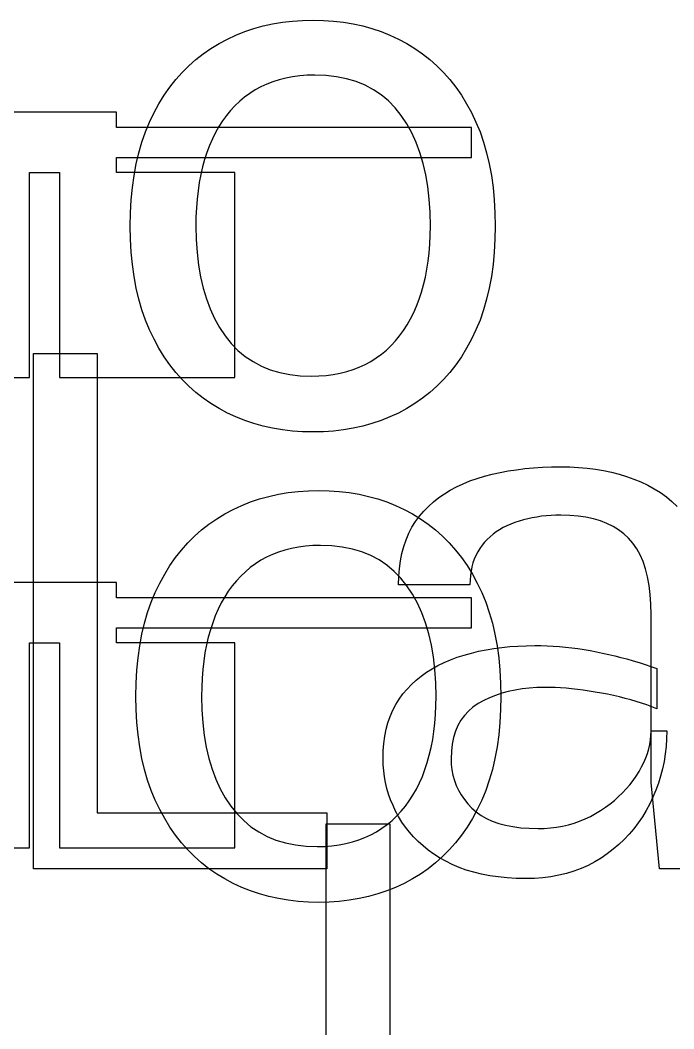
# Model space of a CAD drawing. Header units: millimetres. Extents: x -9.5 to 46, y -0.8 to 34.7.
# Drawn here: x 7.65 to 17.22, y 17.65 to 32.4 of the extents above; entities that cross this region are included whole.
import ezdxf

# ---------------------------------------------------------------- set-up
doc = ezdxf.new("R2010")
doc.units = ezdxf.units.MM
doc.layers.get('0').update_dxf_attribs({"linetype": 'CONTINUOUS'})

msp = doc.modelspace()

# ---------------------------------------------------------------- linework, layer by layer
for p, q in [((11.075, 32.281), (11.211, 32.319)), ((11.211, 32.319), (11.35, 32.349)), ((11.35, 32.349), (11.493, 32.373)), ((11.493, 32.373), (11.639, 32.391)), ((11.639, 32.391), (11.789, 32.401)), ((11.789, 32.401), (11.942, 32.404)), ((11.942, 32.404), (11.942, 32.404)), ((11.942, 32.404), (12.094, 32.401)), ((12.094, 32.401), (12.242, 32.391)), ((12.242, 32.391), (12.388, 32.373)), ((12.388, 32.373), (12.53, 32.349)), ((12.53, 32.349), (12.669, 32.319)), ((12.669, 32.319), (12.804, 32.281)), ((10.687, 32.127), (10.813, 32.185)), ((10.813, 32.185), (10.942, 32.237)), ((10.942, 32.237), (11.075, 32.281)), ((12.804, 32.281), (12.936, 32.237)), ((12.936, 32.237), (13.065, 32.185)), ((13.065, 32.185), (13.191, 32.127)), ((10.447, 31.991), (10.565, 32.062)), ((10.565, 32.062), (10.687, 32.127)), ((13.191, 32.127), (13.313, 32.062)), ((13.313, 32.062), (13.431, 31.991)), ((10.226, 31.828), (10.334, 31.912)), ((10.334, 31.912), (10.447, 31.991)), ((13.431, 31.991), (13.544, 31.912)), ((13.544, 31.912), (13.651, 31.828)), ((10.026, 31.638), (10.123, 31.736)), ((10.123, 31.736), (10.226, 31.828)), ((13.651, 31.828), (13.754, 31.736)), ((13.754, 31.736), (13.851, 31.638)), ((9.933, 31.534), (10.026, 31.638)), ((11.747, 31.59), (11.643, 31.576)), ((11.855, 31.598), (11.747, 31.59)), ((11.966, 31.6), (11.855, 31.598)), ((12.13, 31.594), (11.966, 31.6)), ((11.966, 31.6), (11.966, 31.6)), ((12.285, 31.577), (12.13, 31.594)), ((12.433, 31.547), (12.285, 31.577)), ((13.851, 31.638), (13.944, 31.534)), ((9.846, 31.423), (9.933, 31.534)), ((11.263, 31.469), (11.177, 31.429)), ((11.353, 31.504), (11.263, 31.469)), ((11.446, 31.533), (11.353, 31.504)), ((11.543, 31.557), (11.446, 31.533)), ((11.643, 31.576), (11.543, 31.557)), ((12.572, 31.506), (12.433, 31.547)), ((12.702, 31.452), (12.572, 31.506)), ((12.825, 31.387), (12.702, 31.452)), ((13.944, 31.534), (14.031, 31.423)), ((9.686, 31.182), (9.763, 31.306)), ((9.763, 31.306), (9.846, 31.423)), ((11.015, 31.333), (10.939, 31.278)), ((11.094, 31.384), (11.015, 31.333)), ((11.177, 31.429), (11.094, 31.384)), ((12.939, 31.311), (12.825, 31.387)), ((13.045, 31.222), (12.939, 31.311)), ((14.031, 31.423), (14.113, 31.306)), ((14.113, 31.306), (14.189, 31.182)), ((9.614, 31.051), (9.686, 31.182)), ((10.799, 31.152), (10.735, 31.083)), ((10.868, 31.217), (10.799, 31.152)), ((10.939, 31.278), (10.868, 31.217)), ((13.143, 31.122), (13.045, 31.222)), ((14.189, 31.182), (14.261, 31.051)), ((9.064, 31.057), (5.195, 31.057)), ((9.064, 30.836), (9.064, 31.057)), ((9.548, 30.914), (9.614, 31.051)), ((10.674, 31.009), (10.617, 30.931)), ((10.735, 31.083), (10.674, 31.009)), ((13.232, 31.009), (13.143, 31.122)), ((13.313, 30.887), (13.232, 31.009)), ((14.261, 31.051), (14.326, 30.914)), ((9.489, 30.771), (9.548, 30.914)), ((10.564, 30.848), (10.515, 30.76)), ((10.617, 30.931), (10.564, 30.848)), ((13.385, 30.755), (13.313, 30.887)), ((14.326, 30.914), (14.385, 30.771)), ((14.26, 30.836), (9.064, 30.836)), ((9.436, 30.621), (9.489, 30.771)), ((10.515, 30.76), (10.469, 30.668)), ((13.449, 30.615), (13.385, 30.755)), ((14.26, 30.396), (14.26, 30.836)), ((14.385, 30.771), (14.437, 30.621)), ((9.391, 30.465), (9.436, 30.621)), ((10.427, 30.571), (10.389, 30.47)), ((10.469, 30.668), (10.427, 30.571)), ((13.505, 30.467), (13.449, 30.615)), ((14.437, 30.621), (14.482, 30.465)), ((9.353, 30.302), (9.391, 30.465)), ((10.389, 30.47), (10.355, 30.366)), ((13.551, 30.309), (13.505, 30.467)), ((14.482, 30.465), (14.52, 30.302)), ((9.064, 30.176), (9.064, 30.396)), ((9.064, 30.396), (14.26, 30.396)), ((9.322, 30.133), (9.353, 30.302)), ((10.324, 30.257), (10.298, 30.145)), ((10.355, 30.366), (10.324, 30.257)), ((13.59, 30.143), (13.551, 30.309)), ((14.52, 30.302), (14.551, 30.133)), ((7.79, 27.176), (7.79, 30.176)), ((7.79, 30.176), (8.23, 30.176)), ((8.23, 30.176), (8.23, 27.176)), ((10.796, 30.176), (9.064, 30.176)), ((9.297, 29.957), (9.322, 30.133)), ((10.298, 30.145), (10.276, 30.029)), ((10.796, 27.176), (10.796, 30.176)), ((13.62, 29.969), (13.59, 30.143)), ((14.551, 30.133), (14.575, 29.957)), ((9.28, 29.775), (9.297, 29.957)), ((10.276, 30.029), (10.258, 29.909)), ((13.641, 29.785), (13.62, 29.969)), ((14.575, 29.957), (14.592, 29.775)), ((10.258, 29.909), (10.244, 29.786)), ((9.269, 29.587), (9.28, 29.775)), ((10.244, 29.786), (10.234, 29.658)), ((13.654, 29.593), (13.641, 29.785)), ((14.592, 29.775), (14.602, 29.587)), ((9.266, 29.392), (9.269, 29.587)), ((10.228, 29.527), (10.226, 29.392)), ((10.234, 29.658), (10.228, 29.527)), ((13.658, 29.392), (13.654, 29.593)), ((14.602, 29.587), (14.606, 29.392)), ((9.269, 29.199), (9.266, 29.392)), ((9.266, 29.392), (9.266, 29.392)), ((10.226, 29.392), (10.226, 29.392)), ((10.226, 29.392), (10.23, 29.194)), ((13.656, 29.258), (13.658, 29.392)), ((13.658, 29.392), (13.658, 29.392)), ((14.606, 29.392), (14.602, 29.199)), ((14.606, 29.392), (14.606, 29.392)), ((13.65, 29.128), (13.656, 29.258)), ((9.28, 29.011), (9.269, 29.199)), ((10.23, 29.194), (10.243, 29.004)), ((13.64, 29.002), (13.65, 29.128)), ((14.602, 29.199), (14.592, 29.011)), ((9.297, 28.83), (9.28, 29.011)), ((10.243, 29.004), (10.264, 28.822)), ((13.626, 28.88), (13.64, 29.002)), ((14.592, 29.011), (14.575, 28.83)), ((9.322, 28.655), (9.297, 28.83)), ((10.264, 28.822), (10.295, 28.649)), ((13.608, 28.761), (13.626, 28.88)), ((14.575, 28.83), (14.551, 28.655)), ((9.353, 28.486), (9.322, 28.655)), ((10.295, 28.649), (10.333, 28.484)), ((13.559, 28.534), (13.586, 28.646)), ((13.586, 28.646), (13.608, 28.761)), ((14.551, 28.655), (14.52, 28.486)), ((9.391, 28.324), (9.353, 28.486)), ((10.333, 28.484), (10.38, 28.328)), ((13.529, 28.426), (13.559, 28.534)), ((14.52, 28.486), (14.482, 28.324)), ((13.495, 28.322), (13.529, 28.426)), ((9.436, 28.167), (9.391, 28.324)), ((10.38, 28.328), (10.436, 28.18)), ((13.415, 28.126), (13.457, 28.222)), ((13.457, 28.222), (13.495, 28.322)), ((14.482, 28.324), (14.437, 28.167)), ((9.489, 28.017), (9.436, 28.167)), ((10.436, 28.18), (10.5, 28.041)), ((10.5, 28.041), (10.573, 27.91)), ((13.369, 28.034), (13.415, 28.126)), ((14.437, 28.167), (14.385, 28.017)), ((9.548, 27.874), (9.489, 28.017)), ((10.573, 27.91), (10.655, 27.787)), ((13.266, 27.865), (13.319, 27.947)), ((13.319, 27.947), (13.369, 28.034)), ((14.385, 28.017), (14.326, 27.874)), ((9.614, 27.736), (9.548, 27.874)), ((10.655, 27.787), (10.745, 27.675)), ((13.148, 27.713), (13.209, 27.786)), ((13.209, 27.786), (13.266, 27.865)), ((14.326, 27.874), (14.261, 27.736)), ((9.686, 27.605), (9.614, 27.736)), ((9.763, 27.481), (9.686, 27.605)), ((10.745, 27.675), (10.843, 27.574)), ((13.014, 27.579), (13.083, 27.644)), ((13.083, 27.644), (13.148, 27.713)), ((14.189, 27.605), (14.113, 27.481)), ((14.261, 27.736), (14.189, 27.605)), ((7.848, 27.527), (8.784, 27.527)), ((7.848, 19.991), (7.848, 27.527)), ((7.848, 27.527), (7.848, 27.527)), ((8.784, 27.527), (8.784, 20.807)), ((9.846, 27.363), (9.763, 27.481)), ((10.843, 27.574), (10.949, 27.486)), ((10.949, 27.486), (11.063, 27.409)), ((12.786, 27.412), (12.866, 27.463)), ((12.866, 27.463), (12.942, 27.519)), ((12.942, 27.519), (13.014, 27.579)), ((14.113, 27.481), (14.031, 27.363)), ((9.933, 27.251), (9.846, 27.363)), ((11.063, 27.409), (11.185, 27.344)), ((11.185, 27.344), (11.315, 27.291)), ((12.527, 27.292), (12.617, 27.327)), ((12.617, 27.327), (12.703, 27.367)), ((12.703, 27.367), (12.786, 27.412)), ((14.031, 27.363), (13.944, 27.251)), ((7.35, 27.176), (7.79, 27.176)), ((8.23, 27.176), (10.796, 27.176)), ((10.026, 27.147), (9.933, 27.251)), ((11.315, 27.291), (11.454, 27.249)), ((11.454, 27.249), (11.6, 27.22)), ((11.6, 27.22), (11.755, 27.202)), ((11.755, 27.202), (11.918, 27.196)), ((11.918, 27.196), (12.028, 27.199)), ((11.918, 27.196), (11.918, 27.196)), ((11.918, 27.196), (11.918, 27.196)), ((12.028, 27.199), (12.134, 27.207)), ((12.134, 27.207), (12.238, 27.22)), ((12.238, 27.22), (12.337, 27.239)), ((12.337, 27.239), (12.434, 27.263)), ((12.434, 27.263), (12.527, 27.292)), ((13.944, 27.251), (13.851, 27.147)), ((10.123, 27.049), (10.026, 27.147)), ((10.226, 26.957), (10.123, 27.049)), ((13.754, 27.049), (13.651, 26.957)), ((13.851, 27.147), (13.754, 27.049)), ((10.334, 26.872), (10.226, 26.957)), ((10.447, 26.794), (10.334, 26.872)), ((13.544, 26.872), (13.431, 26.794)), ((13.651, 26.957), (13.544, 26.872)), ((10.565, 26.722), (10.447, 26.794)), ((10.687, 26.657), (10.565, 26.722)), ((13.313, 26.722), (13.191, 26.657)), ((13.431, 26.794), (13.313, 26.722)), ((10.813, 26.599), (10.687, 26.657)), ((10.942, 26.548), (10.813, 26.599)), ((13.065, 26.599), (12.936, 26.548)), ((13.191, 26.657), (13.065, 26.599)), ((11.075, 26.503), (10.942, 26.548)), ((11.211, 26.466), (11.075, 26.503)), ((11.35, 26.435), (11.211, 26.466)), ((11.493, 26.411), (11.35, 26.435)), ((12.53, 26.435), (12.388, 26.411)), ((12.669, 26.466), (12.53, 26.435)), ((12.804, 26.503), (12.669, 26.466)), ((12.936, 26.548), (12.804, 26.503)), ((11.639, 26.394), (11.493, 26.411)), ((11.789, 26.384), (11.639, 26.394)), ((11.942, 26.38), (11.789, 26.384)), ((12.094, 26.384), (11.942, 26.38)), ((11.942, 26.38), (11.942, 26.38)), ((11.942, 26.38), (11.942, 26.38)), ((12.242, 26.394), (12.094, 26.384)), ((12.388, 26.411), (12.242, 26.394)), ((14.797, 25.809), (14.918, 25.828)), ((14.918, 25.828), (15.042, 25.844)), ((15.042, 25.844), (15.169, 25.856)), ((15.169, 25.856), (15.3, 25.864)), ((15.3, 25.864), (15.433, 25.869)), ((15.433, 25.869), (15.57, 25.871)), ((15.57, 25.871), (15.57, 25.871)), ((15.57, 25.871), (15.7, 25.869)), ((15.7, 25.869), (15.828, 25.862)), ((15.828, 25.862), (15.952, 25.851)), ((15.952, 25.851), (16.074, 25.835)), ((16.074, 25.835), (16.192, 25.816)), ((14.238, 25.664), (14.343, 25.7)), ((14.343, 25.7), (14.452, 25.732)), ((14.452, 25.732), (14.564, 25.762)), ((14.564, 25.762), (14.679, 25.787)), ((14.679, 25.787), (14.797, 25.809)), ((16.192, 25.816), (16.308, 25.791)), ((16.308, 25.791), (16.42, 25.762)), ((16.42, 25.762), (16.53, 25.729)), ((16.53, 25.729), (16.636, 25.691)), ((16.636, 25.691), (16.74, 25.649)), ((13.863, 25.477), (13.95, 25.53)), ((13.95, 25.53), (14.041, 25.579)), ((14.041, 25.579), (14.137, 25.623)), ((14.137, 25.623), (14.238, 25.664)), ((16.74, 25.649), (16.839, 25.602)), ((16.839, 25.602), (16.935, 25.55)), ((16.935, 25.55), (17.026, 25.492)), ((11.026, 25.356), (11.159, 25.4)), ((11.159, 25.4), (11.295, 25.438)), ((11.295, 25.438), (11.434, 25.469)), ((11.434, 25.469), (11.577, 25.493)), ((11.577, 25.493), (11.723, 25.51)), ((11.723, 25.51), (11.873, 25.52)), ((11.873, 25.52), (12.026, 25.523)), ((12.026, 25.523), (12.026, 25.523)), ((12.026, 25.523), (12.178, 25.52)), ((12.178, 25.52), (12.326, 25.51)), ((12.326, 25.51), (12.472, 25.493)), ((12.472, 25.493), (12.614, 25.469)), ((12.614, 25.469), (12.753, 25.438)), ((12.753, 25.438), (12.888, 25.4)), ((12.888, 25.4), (13.02, 25.356)), ((13.704, 25.358), (13.781, 25.419)), ((13.781, 25.419), (13.863, 25.477)), ((17.026, 25.492), (17.112, 25.43)), ((17.112, 25.43), (17.194, 25.362)), ((10.649, 25.181), (10.771, 25.246)), ((10.771, 25.246), (10.897, 25.304)), ((10.897, 25.304), (11.026, 25.356)), ((13.02, 25.356), (13.149, 25.304)), ((13.149, 25.304), (13.275, 25.246)), ((13.275, 25.246), (13.397, 25.181)), ((13.563, 25.222), (13.631, 25.292)), ((13.631, 25.292), (13.704, 25.358)), ((17.194, 25.362), (17.272, 25.289)), ((10.418, 25.031), (10.531, 25.11)), ((10.531, 25.11), (10.649, 25.181)), ((13.397, 25.181), (13.515, 25.11)), ((13.442, 25.069), (13.5, 25.148)), ((13.5, 25.148), (13.563, 25.222)), ((13.515, 25.11), (13.628, 25.031)), ((15.019, 25.094), (14.956, 25.076)), ((15.083, 25.11), (15.019, 25.094)), ((15.148, 25.124), (15.083, 25.11)), ((15.215, 25.136), (15.148, 25.124)), ((15.283, 25.146), (15.215, 25.136)), ((15.353, 25.153), (15.283, 25.146)), ((15.424, 25.159), (15.353, 25.153)), ((15.496, 25.162), (15.424, 25.159)), ((15.57, 25.163), (15.496, 25.162)), ((15.698, 25.16), (15.57, 25.163)), ((15.57, 25.163), (15.57, 25.163)), ((15.82, 25.149), (15.698, 25.16)), ((15.936, 25.132), (15.82, 25.149)), ((16.045, 25.109), (15.936, 25.132)), ((16.147, 25.078), (16.045, 25.109)), ((10.207, 24.855), (10.31, 24.947)), ((10.31, 24.947), (10.418, 25.031)), ((13.344, 24.898), (13.389, 24.986)), ((13.389, 24.986), (13.442, 25.069)), ((13.628, 25.031), (13.735, 24.947)), ((13.735, 24.947), (13.838, 24.855)), ((14.672, 24.95), (14.623, 24.918)), ((14.724, 24.98), (14.672, 24.95)), ((14.778, 25.007), (14.724, 24.98)), ((14.835, 25.032), (14.778, 25.007)), ((14.895, 25.055), (14.835, 25.032)), ((14.956, 25.076), (14.895, 25.055)), ((16.243, 25.041), (16.147, 25.078)), ((16.332, 24.997), (16.243, 25.041)), ((16.414, 24.946), (16.332, 24.997)), ((16.49, 24.888), (16.414, 24.946)), ((10.11, 24.758), (10.207, 24.855)), ((13.27, 24.706), (13.304, 24.804)), ((13.304, 24.804), (13.344, 24.898)), ((13.838, 24.855), (13.935, 24.758)), ((14.49, 24.807), (14.451, 24.766)), ((14.532, 24.846), (14.49, 24.807)), ((14.576, 24.883), (14.532, 24.846)), ((14.623, 24.918), (14.576, 24.883)), ((16.56, 24.824), (16.49, 24.888)), ((16.622, 24.752), (16.56, 24.824)), ((9.93, 24.542), (10.017, 24.653)), ((10.017, 24.653), (10.11, 24.758)), ((11.53, 24.653), (11.437, 24.623)), ((11.627, 24.677), (11.53, 24.653)), ((11.727, 24.695), (11.627, 24.677)), ((11.831, 24.709), (11.727, 24.695)), ((11.939, 24.717), (11.831, 24.709)), ((12.05, 24.719), (11.939, 24.717)), ((12.214, 24.713), (12.05, 24.719)), ((12.05, 24.719), (12.05, 24.719)), ((12.369, 24.696), (12.214, 24.713)), ((12.517, 24.666), (12.369, 24.696)), ((12.656, 24.625), (12.517, 24.666)), ((13.243, 24.603), (13.27, 24.706)), ((13.935, 24.758), (14.028, 24.653)), ((14.028, 24.653), (14.115, 24.542)), ((14.381, 24.676), (14.351, 24.627)), ((14.415, 24.722), (14.381, 24.676)), ((14.451, 24.766), (14.415, 24.722)), ((16.678, 24.671), (16.622, 24.752)), ((16.728, 24.581), (16.678, 24.671)), ((9.847, 24.425), (9.93, 24.542)), ((11.178, 24.503), (11.099, 24.452)), ((11.261, 24.548), (11.178, 24.503)), ((11.347, 24.589), (11.261, 24.548)), ((11.437, 24.623), (11.347, 24.589)), ((12.786, 24.572), (12.656, 24.625)), ((12.909, 24.507), (12.786, 24.572)), ((13.023, 24.43), (12.909, 24.507)), ((13.206, 24.383), (13.221, 24.496)), ((13.221, 24.496), (13.243, 24.603)), ((14.115, 24.542), (14.197, 24.425)), ((14.301, 24.521), (14.282, 24.465)), ((14.324, 24.575), (14.301, 24.521)), ((14.351, 24.627), (14.324, 24.575)), ((16.771, 24.483), (16.728, 24.581)), ((9.77, 24.301), (9.847, 24.425)), ((11.023, 24.397), (10.952, 24.336)), ((11.099, 24.452), (11.023, 24.397)), ((13.129, 24.341), (13.023, 24.43)), ((13.197, 24.265), (13.206, 24.383)), ((14.197, 24.425), (14.273, 24.301)), ((14.266, 24.406), (14.254, 24.344)), ((14.282, 24.465), (14.266, 24.406)), ((16.807, 24.376), (16.771, 24.483)), ((16.837, 24.261), (16.807, 24.376)), ((9.698, 24.17), (9.77, 24.301)), ((10.819, 24.202), (10.758, 24.128)), ((10.883, 24.272), (10.819, 24.202)), ((10.952, 24.336), (10.883, 24.272)), ((13.227, 24.241), (13.129, 24.341)), ((13.194, 24.143), (13.197, 24.265)), ((13.316, 24.128), (13.227, 24.241)), ((14.239, 24.213), (14.238, 24.143)), ((14.245, 24.279), (14.239, 24.213)), ((14.254, 24.344), (14.245, 24.279)), ((14.273, 24.301), (14.345, 24.17)), ((16.86, 24.136), (16.837, 24.261)), ((9.064, 24.176), (5.195, 24.176)), ((9.064, 23.955), (9.064, 24.176)), ((9.632, 24.033), (9.698, 24.17)), ((10.758, 24.128), (10.701, 24.05)), ((14.238, 24.143), (13.194, 24.143)), ((13.397, 24.006), (13.316, 24.128)), ((14.238, 24.143), (14.238, 24.143)), ((14.345, 24.17), (14.41, 24.033)), ((16.876, 24.003), (16.86, 24.136)), ((14.26, 23.955), (9.064, 23.955)), ((9.573, 23.89), (9.632, 24.033)), ((10.648, 23.967), (10.599, 23.879)), ((10.701, 24.05), (10.648, 23.967)), ((13.469, 23.875), (13.397, 24.006)), ((14.26, 23.516), (14.26, 23.955)), ((14.41, 24.033), (14.469, 23.89)), ((16.886, 23.861), (16.876, 24.003)), ((9.52, 23.74), (9.573, 23.89)), ((10.553, 23.787), (10.511, 23.69)), ((10.599, 23.879), (10.553, 23.787)), ((13.533, 23.735), (13.469, 23.875)), ((14.469, 23.89), (14.521, 23.74)), ((16.89, 23.711), (16.886, 23.861)), ((9.475, 23.584), (9.52, 23.74)), ((10.511, 23.69), (10.473, 23.589)), ((13.589, 23.586), (13.533, 23.735)), ((14.521, 23.74), (14.566, 23.584)), ((16.89, 21.251), (16.89, 23.711)), ((9.064, 23.295), (9.064, 23.516)), ((9.064, 23.516), (14.26, 23.516)), ((9.437, 23.421), (9.475, 23.584)), ((10.439, 23.485), (10.408, 23.376)), ((10.473, 23.589), (10.439, 23.485)), ((13.635, 23.429), (13.589, 23.586)), ((14.566, 23.584), (14.604, 23.421)), ((9.406, 23.252), (9.437, 23.421)), ((10.408, 23.376), (10.382, 23.264)), ((13.674, 23.263), (13.635, 23.429)), ((14.604, 23.421), (14.635, 23.252)), ((7.79, 20.295), (7.79, 23.295)), ((7.79, 23.295), (8.23, 23.295)), ((8.23, 23.295), (8.23, 20.295)), ((10.796, 23.295), (9.064, 23.295)), ((9.381, 23.076), (9.406, 23.252)), ((10.382, 23.264), (10.36, 23.148)), ((10.796, 20.295), (10.796, 23.295)), ((13.704, 23.088), (13.674, 23.263)), ((14.258, 23.146), (14.365, 23.171)), ((14.365, 23.171), (14.475, 23.193)), ((14.475, 23.193), (14.587, 23.212)), ((14.587, 23.212), (14.702, 23.228)), ((14.635, 23.252), (14.659, 23.076)), ((14.702, 23.228), (14.819, 23.24)), ((14.819, 23.24), (14.939, 23.248)), ((14.939, 23.248), (15.061, 23.253)), ((15.061, 23.253), (15.186, 23.255)), ((15.186, 23.255), (15.186, 23.255)), ((15.186, 23.255), (15.276, 23.254)), ((15.276, 23.254), (15.366, 23.251)), ((15.366, 23.251), (15.456, 23.247)), ((15.456, 23.247), (15.546, 23.241)), ((15.546, 23.241), (15.636, 23.233)), ((15.636, 23.233), (15.727, 23.223)), ((15.727, 23.223), (15.817, 23.211)), ((15.817, 23.211), (15.908, 23.197)), ((15.908, 23.197), (15.998, 23.182)), ((15.998, 23.182), (16.089, 23.165)), ((9.364, 22.895), (9.381, 23.076)), ((10.342, 23.028), (10.328, 22.905)), ((10.36, 23.148), (10.342, 23.028)), ((13.725, 22.904), (13.704, 23.088)), ((13.859, 23.008), (13.953, 23.048)), ((13.953, 23.048), (14.052, 23.084)), ((14.052, 23.084), (14.154, 23.116)), ((14.154, 23.116), (14.258, 23.146)), ((14.659, 23.076), (14.676, 22.895)), ((16.089, 23.165), (16.179, 23.146)), ((16.179, 23.146), (16.269, 23.126)), ((16.269, 23.126), (16.359, 23.105)), ((16.359, 23.105), (16.448, 23.082)), ((16.448, 23.082), (16.536, 23.059)), ((16.536, 23.059), (16.625, 23.033)), ((16.625, 23.033), (16.713, 23.007)), ((9.353, 22.706), (9.364, 22.895)), ((10.328, 22.905), (10.318, 22.777)), ((13.601, 22.864), (13.683, 22.916)), ((13.683, 22.916), (13.768, 22.964)), ((13.738, 22.712), (13.725, 22.904)), ((13.768, 22.964), (13.859, 23.008)), ((14.676, 22.895), (14.686, 22.706)), ((16.713, 23.007), (16.8, 22.979)), ((16.8, 22.979), (16.887, 22.95)), ((16.887, 22.95), (16.974, 22.919)), ((16.974, 22.919), (16.974, 22.919)), ((16.974, 22.919), (16.974, 22.331)), ((10.318, 22.777), (10.312, 22.646)), ((13.382, 22.686), (13.45, 22.749)), ((13.45, 22.749), (13.524, 22.809)), ((13.524, 22.809), (13.601, 22.864)), ((9.35, 22.511), (9.353, 22.706)), ((10.312, 22.646), (10.31, 22.511)), ((13.257, 22.547), (13.317, 22.618)), ((13.317, 22.618), (13.382, 22.686)), ((13.742, 22.511), (13.738, 22.712)), ((14.686, 22.706), (14.69, 22.511)), ((14.799, 22.584), (14.703, 22.558)), ((14.898, 22.605), (14.799, 22.584)), ((15, 22.622), (14.898, 22.605)), ((15.106, 22.634), (15, 22.622)), ((15.216, 22.641), (15.106, 22.634)), ((15.33, 22.643), (15.216, 22.641)), ((15.406, 22.642), (15.33, 22.643)), ((15.33, 22.643), (15.33, 22.643)), ((15.484, 22.64), (15.406, 22.642)), ((15.563, 22.635), (15.484, 22.64)), ((15.644, 22.63), (15.563, 22.635)), ((15.726, 22.622), (15.644, 22.63)), ((15.81, 22.613), (15.726, 22.622)), ((15.896, 22.602), (15.81, 22.613)), ((15.982, 22.589), (15.896, 22.602)), ((16.071, 22.575), (15.982, 22.589)), ((9.353, 22.318), (9.35, 22.511)), ((9.35, 22.511), (9.35, 22.511)), ((10.31, 22.511), (10.31, 22.511)), ((10.31, 22.511), (10.314, 22.313)), ((13.152, 22.392), (13.201, 22.472)), ((13.201, 22.472), (13.257, 22.547)), ((13.74, 22.378), (13.742, 22.511)), ((13.742, 22.511), (13.742, 22.511)), ((14.439, 22.451), (14.358, 22.406)), ((14.523, 22.491), (14.439, 22.451)), ((14.611, 22.527), (14.523, 22.491)), ((14.703, 22.558), (14.611, 22.527)), ((14.69, 22.511), (14.686, 22.318)), ((14.69, 22.511), (14.69, 22.511)), ((16.161, 22.559), (16.071, 22.575)), ((16.25, 22.542), (16.161, 22.559)), ((16.338, 22.523), (16.25, 22.542)), ((16.424, 22.503), (16.338, 22.523)), ((16.508, 22.482), (16.424, 22.503)), ((16.59, 22.46), (16.508, 22.482)), ((16.671, 22.437), (16.59, 22.46)), ((16.749, 22.412), (16.671, 22.437)), ((9.364, 22.13), (9.353, 22.318)), ((10.314, 22.313), (10.327, 22.123)), ((13.07, 22.22), (13.108, 22.308)), ((13.108, 22.308), (13.152, 22.392)), ((13.734, 22.248), (13.74, 22.378)), ((14.215, 22.298), (14.156, 22.234)), ((14.282, 22.355), (14.215, 22.298)), ((14.358, 22.406), (14.282, 22.355)), ((14.686, 22.318), (14.676, 22.13)), ((16.826, 22.386), (16.749, 22.412)), ((16.901, 22.359), (16.826, 22.386)), ((16.974, 22.331), (16.901, 22.359)), ((13.038, 22.127), (13.07, 22.22)), ((13.724, 22.121), (13.734, 22.248)), ((14.104, 22.163), (14.061, 22.086)), ((14.156, 22.234), (14.104, 22.163)), ((9.381, 21.949), (9.364, 22.13)), ((10.327, 22.123), (10.348, 21.941)), ((12.992, 21.929), (13.012, 22.03)), ((13.012, 22.03), (13.038, 22.127)), ((13.692, 21.88), (13.71, 21.999)), ((13.71, 21.999), (13.724, 22.121)), ((14.025, 22.002), (13.997, 21.911)), ((14.061, 22.086), (14.025, 22.002)), ((14.676, 22.13), (14.659, 21.949)), ((16.887, 21.941), (16.89, 22.007)), ((16.89, 22.007), (16.89, 22.007)), ((16.89, 22.007), (17.118, 22.007)), ((17.118, 22.007), (17.115, 21.893)), ((9.406, 21.774), (9.381, 21.949)), ((10.348, 21.941), (10.379, 21.768)), ((12.977, 21.823), (12.992, 21.929)), ((13.67, 21.765), (13.692, 21.88)), ((13.997, 21.911), (13.977, 21.814)), ((14.659, 21.949), (14.635, 21.774)), ((16.87, 21.809), (16.881, 21.875)), ((16.881, 21.875), (16.887, 21.941)), ((17.115, 21.893), (17.108, 21.78)), ((9.437, 21.605), (9.406, 21.774)), ((10.379, 21.768), (10.417, 21.603)), ((12.966, 21.599), (12.969, 21.713)), ((12.969, 21.713), (12.977, 21.823)), ((13.643, 21.653), (13.67, 21.765)), ((13.966, 21.71), (13.962, 21.599)), ((13.977, 21.814), (13.966, 21.71)), ((14.635, 21.774), (14.604, 21.605)), ((16.835, 21.677), (16.855, 21.743)), ((16.855, 21.743), (16.87, 21.809)), ((17.108, 21.78), (17.095, 21.669)), ((9.475, 21.443), (9.437, 21.605)), ((10.417, 21.603), (10.464, 21.447)), ((12.968, 21.511), (12.966, 21.599)), ((12.966, 21.599), (12.966, 21.599)), ((13.579, 21.442), (13.613, 21.546)), ((13.613, 21.546), (13.643, 21.653)), ((13.962, 21.599), (13.962, 21.599)), ((13.962, 21.599), (13.965, 21.516)), ((14.604, 21.605), (14.566, 21.443)), ((16.749, 21.479), (16.782, 21.545)), ((16.782, 21.545), (16.811, 21.611)), ((16.811, 21.611), (16.835, 21.677)), ((17.078, 21.56), (17.055, 21.452)), ((17.095, 21.669), (17.078, 21.56)), ((9.52, 21.287), (9.475, 21.443)), ((10.464, 21.447), (10.52, 21.299)), ((12.975, 21.423), (12.968, 21.511)), ((12.986, 21.336), (12.975, 21.423)), ((13.541, 21.341), (13.579, 21.442)), ((13.965, 21.516), (13.974, 21.436)), ((13.974, 21.436), (13.989, 21.358)), ((14.566, 21.443), (14.521, 21.287)), ((16.671, 21.347), (16.712, 21.413)), ((16.712, 21.413), (16.749, 21.479)), ((17.055, 21.452), (17.028, 21.346)), ((9.573, 21.137), (9.52, 21.287)), ((10.52, 21.299), (10.584, 21.16)), ((13.002, 21.251), (12.986, 21.336)), ((13.023, 21.166), (13.002, 21.251)), ((13.499, 21.245), (13.541, 21.341)), ((13.989, 21.358), (14.01, 21.282)), ((14.01, 21.282), (14.037, 21.209)), ((14.521, 21.287), (14.469, 21.137)), ((16.577, 21.219), (16.625, 21.282)), ((16.625, 21.282), (16.671, 21.347)), ((17.01, 19.991), (16.89, 21.251)), ((17.028, 21.346), (16.996, 21.242)), ((9.632, 20.993), (9.573, 21.137)), ((10.584, 21.16), (10.657, 21.029)), ((13.048, 21.081), (13.023, 21.166)), ((13.403, 21.066), (13.453, 21.154)), ((13.453, 21.154), (13.499, 21.245)), ((14.037, 21.209), (14.071, 21.138)), ((14.071, 21.138), (14.11, 21.07)), ((14.469, 21.137), (14.41, 20.993)), ((16.413, 21.045), (16.47, 21.101)), ((16.47, 21.101), (16.525, 21.159)), ((16.525, 21.159), (16.577, 21.219)), ((16.958, 21.139), (16.916, 21.038)), ((16.996, 21.242), (16.958, 21.139)), ((9.698, 20.855), (9.632, 20.993)), ((10.657, 21.029), (10.739, 20.906)), ((13.077, 20.998), (13.048, 21.081)), ((13.112, 20.915), (13.077, 20.998)), ((13.293, 20.906), (13.35, 20.984)), ((13.35, 20.984), (13.403, 21.066)), ((14.11, 21.07), (14.156, 21.004)), ((14.156, 21.004), (14.207, 20.94)), ((14.41, 20.993), (14.345, 20.855)), ((16.288, 20.939), (16.352, 20.991)), ((16.352, 20.991), (16.413, 21.045)), ((16.916, 21.038), (16.869, 20.939)), ((8.784, 20.807), (12.144, 20.807)), ((9.77, 20.724), (9.698, 20.855)), ((10.739, 20.906), (10.829, 20.794)), ((12.144, 20.807), (12.144, 19.991)), ((13.15, 20.834), (13.112, 20.915)), ((13.194, 20.753), (13.15, 20.834)), ((13.167, 20.763), (13.232, 20.832)), ((13.232, 20.832), (13.293, 20.906)), ((14.207, 20.94), (14.265, 20.879)), ((14.265, 20.879), (14.329, 20.822)), ((14.345, 20.855), (14.273, 20.724)), ((14.329, 20.822), (14.4, 20.771)), ((16.077, 20.798), (16.15, 20.843)), ((16.15, 20.843), (16.22, 20.89)), ((16.22, 20.89), (16.288, 20.939)), ((16.817, 20.843), (16.761, 20.75)), ((16.869, 20.939), (16.817, 20.843)), ((9.847, 20.6), (9.77, 20.724)), ((10.829, 20.794), (10.927, 20.694)), ((10.927, 20.694), (11.033, 20.605)), ((13.026, 20.638), (13.098, 20.698)), ((13.098, 20.698), (13.167, 20.763)), ((13.242, 20.674), (13.194, 20.753)), ((13.294, 20.598), (13.242, 20.674)), ((14.273, 20.724), (14.197, 20.6)), ((14.4, 20.771), (14.479, 20.726)), ((14.479, 20.726), (14.565, 20.687)), ((14.565, 20.687), (14.658, 20.654)), ((15.678, 20.634), (15.762, 20.658)), ((15.762, 20.658), (15.843, 20.686)), ((15.843, 20.686), (15.923, 20.719)), ((15.923, 20.719), (16.001, 20.756)), ((16.001, 20.756), (16.077, 20.798)), ((16.7, 20.661), (16.635, 20.576)), ((16.761, 20.75), (16.7, 20.661)), ((9.93, 20.482), (9.847, 20.6)), ((11.033, 20.605), (11.147, 20.528)), ((11.147, 20.528), (11.269, 20.463)), ((12.131, 20.646), (13.067, 20.646)), ((12.131, 13.11), (12.131, 20.646)), ((12.131, 20.646), (12.131, 20.646)), ((12.787, 20.486), (12.87, 20.532)), ((12.87, 20.532), (12.95, 20.582)), ((12.95, 20.582), (13.026, 20.638)), ((13.067, 20.646), (13.067, 13.926)), ((13.352, 20.525), (13.294, 20.598)), ((13.413, 20.455), (13.352, 20.525)), ((14.197, 20.6), (14.115, 20.482)), ((14.658, 20.654), (14.759, 20.627)), ((14.759, 20.627), (14.867, 20.606)), ((14.867, 20.606), (14.982, 20.591)), ((14.982, 20.591), (15.104, 20.582)), ((15.104, 20.582), (15.234, 20.579)), ((15.234, 20.579), (15.326, 20.581)), ((15.234, 20.579), (15.234, 20.579)), ((15.326, 20.581), (15.417, 20.588)), ((15.417, 20.588), (15.506, 20.599)), ((15.506, 20.599), (15.593, 20.614)), ((15.593, 20.614), (15.678, 20.634)), ((16.635, 20.576), (16.566, 20.495)), ((10.017, 20.371), (9.93, 20.482)), ((10.11, 20.266), (10.017, 20.371)), ((11.269, 20.463), (11.399, 20.41)), ((11.399, 20.41), (11.538, 20.369)), ((11.538, 20.369), (11.684, 20.339)), ((12.421, 20.358), (12.518, 20.382)), ((12.518, 20.382), (12.611, 20.411)), ((12.611, 20.411), (12.701, 20.446)), ((12.701, 20.446), (12.787, 20.486)), ((13.48, 20.389), (13.413, 20.455)), ((13.551, 20.325), (13.48, 20.389)), ((14.028, 20.371), (13.935, 20.266)), ((14.115, 20.482), (14.028, 20.371)), ((16.493, 20.418), (16.416, 20.344)), ((16.566, 20.495), (16.493, 20.418)), ((7.35, 20.295), (7.79, 20.295)), ((8.23, 20.295), (10.796, 20.295)), ((10.207, 20.168), (10.11, 20.266)), ((11.684, 20.339), (11.839, 20.321)), ((11.839, 20.321), (12.002, 20.315)), ((12.002, 20.315), (12.112, 20.318)), ((12.002, 20.315), (12.002, 20.315)), ((12.002, 20.315), (12.002, 20.315)), ((12.112, 20.318), (12.218, 20.326)), ((12.218, 20.326), (12.322, 20.339)), ((12.322, 20.339), (12.421, 20.358)), ((13.628, 20.264), (13.551, 20.325)), ((13.708, 20.206), (13.628, 20.264)), ((13.935, 20.266), (13.838, 20.168)), ((16.334, 20.275), (16.248, 20.209)), ((16.416, 20.344), (16.334, 20.275)), ((10.31, 20.076), (10.207, 20.168)), ((10.418, 19.991), (10.31, 20.076)), ((13.735, 20.076), (13.628, 19.991)), ((13.794, 20.151), (13.708, 20.206)), ((13.838, 20.168), (13.735, 20.076)), ((13.884, 20.099), (13.794, 20.151)), ((13.979, 20.051), (13.884, 20.099)), ((16.063, 20.09), (15.966, 20.039)), ((16.158, 20.147), (16.063, 20.09)), ((16.248, 20.209), (16.158, 20.147)), ((12.144, 19.991), (7.848, 19.991)), ((10.531, 19.913), (10.418, 19.991)), ((13.628, 19.991), (13.515, 19.913)), ((14.078, 20.008), (13.979, 20.051)), ((14.183, 19.97), (14.078, 20.008)), ((14.293, 19.938), (14.183, 19.97)), ((14.407, 19.91), (14.293, 19.938)), ((15.651, 19.922), (15.538, 19.895)), ((15.759, 19.955), (15.651, 19.922)), ((15.864, 19.994), (15.759, 19.955)), ((15.966, 20.039), (15.864, 19.994)), ((17.826, 19.991), (17.01, 19.991)), ((10.649, 19.841), (10.531, 19.913)), ((10.771, 19.776), (10.649, 19.841)), ((10.897, 19.718), (10.771, 19.776)), ((13.275, 19.776), (13.149, 19.718)), ((13.397, 19.841), (13.275, 19.776)), ((13.515, 19.913), (13.397, 19.841)), ((14.527, 19.887), (14.407, 19.91)), ((14.651, 19.87), (14.527, 19.887)), ((14.78, 19.857), (14.651, 19.87)), ((14.915, 19.85), (14.78, 19.857)), ((15.054, 19.847), (14.915, 19.85)), ((15.18, 19.85), (15.054, 19.847)), ((15.054, 19.847), (15.054, 19.847)), ((15.054, 19.847), (15.054, 19.847)), ((15.303, 19.859), (15.18, 19.85)), ((15.423, 19.874), (15.303, 19.859)), ((15.538, 19.895), (15.423, 19.874)), ((11.026, 19.667), (10.897, 19.718)), ((11.159, 19.622), (11.026, 19.667)), ((13.02, 19.667), (12.888, 19.622)), ((13.149, 19.718), (13.02, 19.667)), ((11.295, 19.585), (11.159, 19.622)), ((11.434, 19.554), (11.295, 19.585)), ((11.577, 19.53), (11.434, 19.554)), ((11.723, 19.513), (11.577, 19.53)), ((11.873, 19.503), (11.723, 19.513)), ((12.026, 19.499), (11.873, 19.503)), ((12.178, 19.503), (12.026, 19.499)), ((12.026, 19.499), (12.026, 19.499)), ((12.026, 19.499), (12.026, 19.499)), ((12.326, 19.513), (12.178, 19.503)), ((12.472, 19.53), (12.326, 19.513)), ((12.614, 19.554), (12.472, 19.53)), ((12.753, 19.585), (12.614, 19.554)), ((12.888, 19.622), (12.753, 19.585))]:
    msp.add_line(p, q)

doc.saveas('drawing.dxf')
